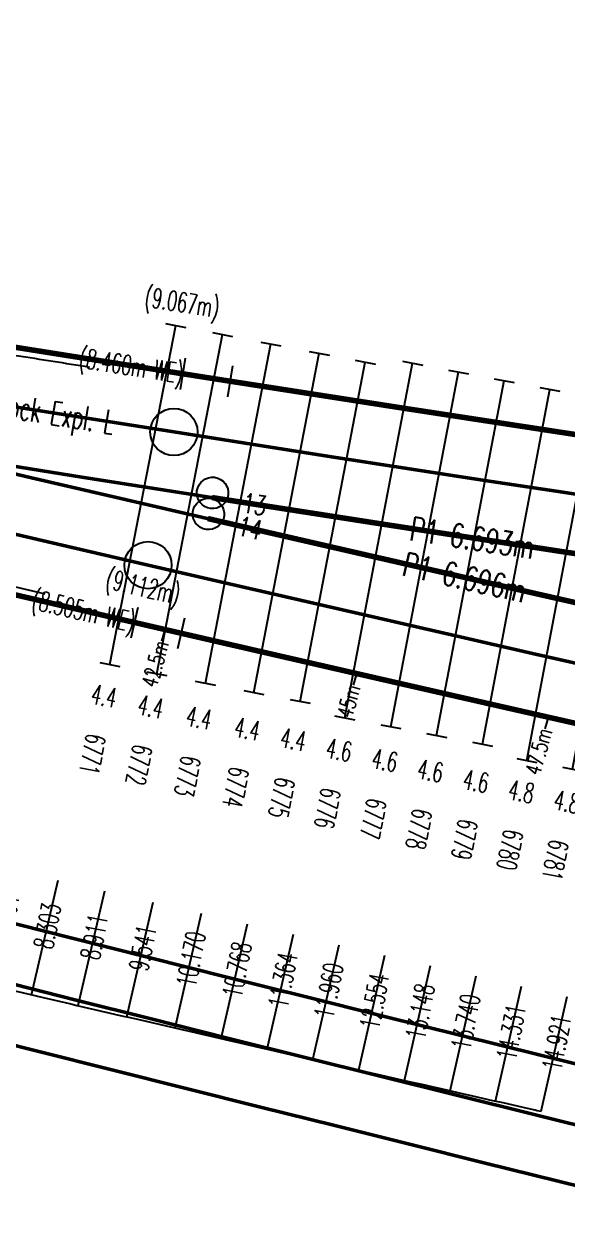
# Model space of a CAD drawing. Header units: millimetres. Extents: x 2688706 to 2690835, y 1254387 to 1255241.
# Drawn here: x 2689329.55 to 2689336.45, y 1254907.91 to 1254923.13 of the extents above; entities that cross this region are included whole.
import ezdxf
from ezdxf.enums import TextEntityAlignment as Align

# ---------------------------------------------------------------- set-up
doc = ezdxf.new("R2010")
doc.units = ezdxf.units.MM
doc.linetypes.add('STRICHLINIE', pattern=[0.75, 0.5, -0.25])
doc.linetypes.add('STRICHPUNKT', pattern=[1, 0.5, -0.25, 0, -0.25])
for name, color, linetype in [('A-GL-0017-_____', 1, 'STRICHPUNKT'), ('A-HS-0017-_____', 1, 'STRICHPUNKT'), ('A-N1-0017-_____', 1, 'STRICHPUNKT'), ('A-SP-0017-_____', 1, 'STRICHPUNKT'), ('BS-TR-B-Gleisstrang-LinieGeometrie', 7, 'Continuous'), ('BS-TR-B-Weiche-PunktGeometrie', 7, 'Continuous'), ('BS-TR-N-Gleisstrang-LinieGeometrie', 7, 'Continuous'), ('E-HS-0017-_____', 1, 'Continuous'), ('E-N1-0017-_____', 1, 'Continuous'), ('L-GL-0017-_____', 2, 'Continuous'), ('L-HS-0017-_____', 4, 'Continuous'), ('L-N1-0017-_____', 3, 'Continuous'), ('L-ST-0017-_____', 7, 'Continuous'), ('S-OF-0017-_____', 7, 'STRICHLINIE'), ('S-ON-0017-_____', 7, 'Continuous'), ('T-DD-0017-_____', 7, 'Continuous'), ('T-MK-0017-_____', 1, 'Continuous'), ('T-SS-0017-_____', 7, 'Continuous'), ('T-ST', 7, 'Continuous')]:
    doc.layers.add(name, color=color, linetype=linetype)
doc.layers.add('L-ST', color=7, linetype='Continuous', plot=False)
doc.layers.add('T-LL-0017-_____', color=2, linetype='Continuous', lineweight=0)
doc.layers.get('S-OF-0017-_____').off()
doc.styles.add('R6', font='simplex.shx', dxfattribs={"width": 0.6})
doc.styles.add('R7', font='simplex.shx', dxfattribs={"width": 0.7})

# ---------------------------------------------------------------- blocks, each defined once
blk = doc.blocks.new('WeiVlpSchwelleR')
at = {"color": 7}
for p, q in [((-0.4999999999999886, -0.1300000000000048), (-0.4999999999999886, 0.1299999999999719)), ((0.5000000000000153, -0.1300000000000075), (0.5000000000000082, 0.1299999999999692))]:
    blk.add_line(p, q, dxfattribs=at)
at = {"color": 0, "linetype": 'ByBlock', "lineweight": -2}
blk.add_line((0.5000000000000118, -1.201402631621339e-14), (-0.4999999999999868, 4.853087807381139e-15), dxfattribs=at)
at = {"style": 'R6', "width": 0.6}
blk.add_attdef('LAENGE', text='', height=0.25, rotation=90, dxfattribs=at).set_placement((1.229737067022978, 0.007106245459260857, 6e-06), align=Align.MIDDLE)
at = {"style": 'R6', "width": 0.6, "flags": 1}
for tag, p in [('WVP-SKML', (-3, -5.426215032855453e-14, 2e-06)), ('WVP-SKMR', (5, -5.426215032855453e-14, 2e-06))]:
    blk.add_attdef(tag, text='', height=0.25, rotation=180, dxfattribs=at).set_placement(p, align=Align.MIDDLE_CENTER)
for tag, rotation, p in [('VERKLINKS', 180, (-0.8611075787620777, -8.73603956063954e-05, 2e-06)), ('VERKRECHTS', 179.9999999999973, (0.8750000000000082, -5.459328261269093e-14, 2e-06))]:
    blk.add_attdef(tag, text='', height=0.25, rotation=rotation, dxfattribs=at).set_placement(p, align=Align.MIDDLE)
at = {"color": 1, "extrusion": (-1, 1.836970198721029e-16, 1.224646799147353e-16), "style": 'R6', "width": 0.6, "flags": 8}
blk.add_attdef('WVP-ANL', text='', height=0.25, rotation=270, dxfattribs=at).set_placement((1.829950611378862e-14, -6.12323399573665e-17, 0.4999999999999904), align=Align.MIDDLE)
at = {"style": 'R6', "width": 0.6, "flags": 1}
blk.add_attdef('VERSCHIEBUNG', text='', height=0.25, rotation=179.9999999999999, dxfattribs=at).set_placement((1.75503510535756, -5.395683899678261e-14, 2.000000000057511e-06), align=Align.MIDDLE_LEFT)
at = {"color": 1, "extrusion": (1, -1.83697019872103e-16, 3.374459510989179e-32), "style": 'R6', "width": 0.6, "flags": 8}
blk.add_attdef('WVP-ANR', text='', height=0.25, rotation=270, dxfattribs=at).set_placement((-1.90594986648479e-14, -7.137320858570557e-15, 0.5000000000000118), align=Align.MIDDLE)
at = {"style": 'R6', "width": 0.6}
blk.add_attdef('BEZEICHNUNG', text='', height=0.25, rotation=180, dxfattribs=at).set_placement((3.371428571428583, -5.426215032855453e-14, 2.000000000057511e-06), align=Align.MIDDLE_LEFT)
blk = doc.blocks.new('WeiVlpAbstMarkeL')
blk.add_line((0, 0), (-0.1500000000000004, -1.110223024625157e-16))
at = {"style": 'R7', "width": 0.7}
blk.add_attdef('ATTR', text='', height=0.2, dxfattribs=at).set_placement((-0.1500000000000004, -1.110223024625157e-16), align=Align.MIDDLE_RIGHT)
blk = doc.blocks.new('st_Norm_a')
at = {"color": 0, "linetype": 'ByBlock', "lineweight": -2}
blk.add_circle((0, 0, 1), 0.2, dxfattribs=at)
at = {"layer": 'T-ST', "color": 0, "linetype": 'ByBlock', "lineweight": -2, "style": 'R7', "width": 0.7}
blk.add_attdef('WVP-STNR', text='', height=0.25, dxfattribs=at).set_placement((0.55, 0), align=Align.MIDDLE)
blk = doc.blocks.new('st_KlaM_a')
at = {"layer": 'L-ST', "color": 0, "linetype": 'ByBlock', "lineweight": -2}
blk.add_line((0, -0.1999999999999993), (0, 0.1999999999999993), dxfattribs=at)
blk = doc.blocks.new('WeiVlpObmArtikelbezeichnung')
at = {"color": 0, "style": 'R6', "width": 0.6}
blk.add_attdef('BEZ1', text='', height=0.25, rotation=359.9999999999985, dxfattribs=at).set_placement((0, 0, 4.000000000000001e-06), align=Align.BOTTOM_CENTER)
blk.add_attdef('BEZ2', text='', height=0.25, rotation=359.9999999999985, dxfattribs=at).set_placement((0, -0.0827967632148674, 4.000000000000001e-06), align=Align.TOP_CENTER)
blk = doc.blocks.new('Weiche-17')
at = {"layer": 'A-GL-0017-_____', "flags": 128}
for points in [[(475.39812, 22.55147, 0.0004452805455237393), (477.4771005943918, 22.85154517415369, 0.0004311446533847599), (479.5555520255479, 23.15526402969025, 0.0004170087615903658), (481.6334852828953, 23.46250814016927, 0.0004028728696962567), (483.7109119553459, 23.77315915688483, 0.0003887369781241495), (485.7878442110915, 24.08709880788378, 0.0003746010866462676), (487.8642947774185, 24.40420889681944, 0.0003604651954677763), (489.9402769205422, 24.72437130164708, 0.000346329304144427), (492.0158044254583, 25.0474679731669, 0.0003321934130978907), (494.0908915758151, 25.37338093341981, 0.0003180575223168365), (496.1655531338057, 25.70199227392568, 0.0003039216313571017), (498.2398043200633, 26.0331841538751, 0.0002897857408567291), (500.3136607936083, 26.36683879799728, 0.0002756498503714833), (502.3871386317753, 26.70283849451734, 0.0002615139598900753), (504.4602543101777, 27.04106559287578, 0.0002473780694012016), (506.5330246826847, 27.38140250136327, 0.0002332421795430468), (508.6054669614134, 27.72373168464735, 0.0002191062894383296), (510.6775986967368, 28.06793566119826, 0.0002049703990757556), (512.7494377573062, 28.41389700061882, 0.0001908345093100122), (514.8210023100872, 28.7614983208845, 0.0001766986192637953), (516.8923108004108, 29.11062228549875, 0.0001625627293588324), (518.9633819320339, 29.46115160056984, 0.0001484268395837956), (521.0342346472154, 29.81296901181445, 0.0001342909503602223), (523.1048881068024, 30.16595730149421, 0.0001201550603784216), (525.175361670315, 30.5199992852883, 0.0001060191704923567), (527.2456748760712, 30.8749778091149, 9.188328155703875e-05), (529.3158474212829, 31.23077574589596, 7.774739182920805e-05), (531.3858991421828, 31.58727599228089, 6.361150216352739e-05), (533.4558499941514, 31.94436146532986, 4.947561254868681e-05), (535.5257200318508, 32.30191509916348, 3.533972297339609e-05), (537.5955293893616, 32.65981984158449, 2.120383169441323e-05), (539.6652982603255, 33.01795865067623, 7.067940432379707e-06), (541.73506, 33.37619), (576.2267308229154, 39.34672553160775)], [(475.09197, 24.25224, 0.002097440986251049), (482.91685, 25.98524), (489.30238, 27.42759)]]:
    blk.add_lwpolyline(points, format="xyb", dxfattribs=at)
at = {"layer": 'A-HS-0017-_____', "flags": 128}
blk.add_lwpolyline([(433.63499, 17.47695, 0.005561663456612552), (452.80906, 19.5631, 0.0005904415350529665), (454.8654821220701, 19.81248547469707, 0.0005766940764613905), (456.9213165308532, 20.06667051476297, 0.0005629466180862063), (458.9765662622826, 20.32554071781432, 0.0005491991599312885), (461.0312351281863, 20.58898175354778, 0.0005354517020494657), (463.0853276974889, 20.85687936487658, 0.0005217042441526011), (465.1388492768355, 21.12911936875591, 0.0005079567865400952), (467.1918058918596, 21.40558765691478, 0.0004942093292015613), (469.2442042681308, 21.68617019633007, 0.0004804618721267446), (471.2960518121881, 21.97075302952067, 0.000466714414975924), (473.3473565925922, 22.25922227465371, 0.0004529669581778496), (475.39812, 22.55147)], format="xyb", dxfattribs=at)
at = {"layer": 'A-N1-0017-_____', "flags": 128}
blk.add_lwpolyline([(433.63499, 17.47695, 0.01520250774616116), (452.75762, 19.93144, 0.001605019221573569), (454.7754951543451, 20.25983640232413, 0.001591607687177336), (456.7912296220386, 20.60112679221095, 0.001578196153257856), (458.8047600093104, 20.95518920324123, 0.001564784619973102), (460.8160250664545, 21.32190151033434, 0.001551373087257246), (462.8249656691053, 21.70114145308001, 0.001537961555101283), (464.8315247993357, 22.09278665850026, 0.001524550023495265), (466.835647526594, 22.49671466323701, 0.001511138492429794), (468.83728, 22.91282, 0.0004956217801453381), (470.9230390267351, 23.35526401038972, 0.0004810373913329801), (473.0079298608289, 23.80178132940808, 0.0004664530025032431), (475.09197, 24.25224)], format="xyb", dxfattribs=at)
at = {"layer": 'A-SP-0017-_____', "flags": 128}
blk.add_lwpolyline([(475.39812, 22.55147), (451.40418, 19.10928), (475.09197, 24.25224)], dxfattribs=at)
at = {"layer": 'E-HS-0017-_____', "flags": 128}
blk.add_lwpolyline([(468.35778064109, 20.90842628607925, 0.0002346718559713395), (469.3328830840984, 21.04224778827233, 0.0004804618721268842), (471.3859679841935, 21.32700223766733, 0.0004667144149759652), (473.4384743982231, 21.61564046517083, 0.0001918303153399091), (474.3075264945285, 21.73902322957156, 0.0001918303153399091)], format="xyb", dxfattribs=at)
at = {"layer": 'E-N1-0017-_____', "flags": 128}
blk.add_lwpolyline([(467.9454754180063, 23.38983937431277, 0.000573268470810758), (468.7030616728108, 23.54881169856725, 0.0004956217801451824), (470.787528098674, 23.9909815485903, 0.0004810373913329669), (472.8711959459366, 24.43723694274286, 0.0002063845985557679), (473.7928705675545, 24.63595225220047, 0.0002063845985557679)], format="xyb", dxfattribs=at)
at = {"layer": 'L-GL-0017-_____', "lineweight": 70, "const_width": 0.07, "flags": 128}
for points in [[(475.8442157610924, 23.6482646241227, 0.001752395598796682), (482.3870634313201, 25.09695037104062, 0.001911126436224528)], [(475.8924671495417, 23.38020660111642, 0.0003165235578077807), (477.3692966493024, 23.59375694273695, 0.0004311446533845906), (479.446468238943, 23.89728877826678, 0.0004170087615903273), (481.5231639254046, 24.20434990097897, 0.0001943700836168756), (482.5249252003709, 24.35372267461468, 0.0001943700836168756)]]:
    blk.add_lwpolyline(points, format="xyb", dxfattribs=at)
at = {"layer": 'L-HS-0017-_____', "flags": 128}
blk.add_lwpolyline([(466.8196987815332, 22.11200299891432, 6.717303170093074e-05), (467.0909531451878, 22.1487758723008, 0.0004942093292016112), (469.1418825573987, 22.42915759024254, 0.000480461872126878), (471.1923023829506, 22.71354240473602, 0.0004667144149759619), (473.2422206630178, 23.0018166702107, 0.0004529669581777714), (475.2916363064427, 23.29387233230136, 0.0001287569693208648), (475.8924671495417, 23.38020660111642, 0.0001287569693208648)], format="xyb", dxfattribs=at)
at = {"layer": 'L-HS-0017-_____', "lineweight": 70, "const_width": 0.07, "flags": 128}
blk.add_lwpolyline([(467.0733014091382, 20.63265627839605, 5.424162880653132e-05), (467.2926586385301, 20.66239944152846, 0.0004942093292016169), (469.3465259788626, 20.9431828024176, 0.0004804618721268924), (471.3998012414256, 21.22796365430531, 0.0004667144149759741), (473.4524925221671, 21.51662787909686, 0.0004529669581777699), (475.5046036935571, 21.80906766769863, 0.0001285933059687776), (476.1054307878811, 21.89540119810663, 0.0003166872211605722), (477.58490453948, 22.10933340557062, 0.0004311446533845868), (479.6646358121513, 22.41323928111365, 0.0004170087615903148), (481.7438066403847, 22.72066637935905, 8.458459181136973e-05), (482.180262244317, 22.78564837926902, 8.458459181136973e-05)], format="xyb", dxfattribs=at)
at = {"layer": 'L-N1-0017-_____', "lineweight": 70, "const_width": 0.07, "flags": 128}
blk.add_lwpolyline([(466.6499875467391, 23.22426325227669, 2.688162093876412e-05), (466.6852248154803, 23.23147517386695, 0.00151113849242981), (468.6824126983584, 23.64665657505071, 0.0004956217801451799), (470.7666802371513, 24.08878424113982, 0.0004810373913329901), (472.8501599590395, 24.53499934479601, 0.0004664530025033346), (474.9328351816066, 24.98516299020775, 0.0001589797447233721), (475.5260119245938, 25.11412519965296, 0.00175204342453125), (482.057280627525, 26.56024919780894, 0.001911023701559961)], format="xyb", dxfattribs=at)
at = {"layer": 'L-N1-0017-_____', "flags": 128}
blk.add_lwpolyline([(466.8840234062487, 21.74107925221346, 7.749980623857898e-05), (466.9860702377076, 21.76195415260702, 0.001511138492429815), (468.9921473016415, 22.17898342494919, 0.0004956217801451797), (471.0793978163178, 22.62174377963925, 0.0004810373913329748), (473.1656997626174, 23.06856331401991, 0.0004664530025033269), (475.2511048183937, 23.51931700979253, 0.0001587303056749067), (475.8442157610924, 23.6482646241227, 0.0001587303056749067)], format="xyb", dxfattribs=at)
at = {"layer": 'T-MK-0017-_____'}
for p, q in [((482.5691600209132, 17.87281372368147), (482.3484002561427, 19.3564798337812)), ((481.3961463848838, 17.69883580922621), (481.1767735140599, 19.18270761755283)), ((481.9834206142139, 17.78579817756856), (481.7633513420959, 19.26956686421397)), ((480.8083464167956, 17.61207760857278), (480.5896705706973, 19.09605229647455)), ((479.6280657336604, 17.43872993892929), (479.410819562094, 18.92291459756843)), ((480.2185027944382, 17.52530168450683), (480.0005328469767, 19.00938022083961)), ((478.4436234426252, 17.26594995954881), (478.2278291968208, 18.75034641719673)), ((479.0361066901875, 17.35223027450372), (478.8195861602093, 18.83652096708991)), ((477.2245205371789, 17.08936498686727), (477.0102633872546, 18.57398408741338)), ((477.8495398449153, 17.1797364984139), (477.6344915269775, 18.66424120401512)), ((476.5981327374048, 16.99913673792255), (476.3846684850073, 18.48387005166895)), ((475.9938751381434, 16.91241984800704), (475.7811803160904, 18.39726358142543))]:
    blk.add_line(p, q, dxfattribs=at)
at = {"layer": 'T-MK-0017-_____', "flags": 128}
blk.add_lwpolyline([(467.7333716244769, 15.76063778416426, 5.424162880641487e-05), (467.9537859031976, 15.79052427510362, 0.0004942093292016315), (470.0172828493032, 16.07262409544455, 0.0004804618721268761), (472.0799173376826, 16.35870303354091, 0.0004667144149759628), (474.1416976438161, 16.64864542251303, 0.0004529669581777635), (476.2026439041033, 16.9423442564314, 0.0001285933059687526), (476.8059618482995, 17.02903570312947, 0.0003166872211604672), (478.2915994951399, 17.24385921111025, 0.0004311446533845888), (480.3797206049575, 17.54899107235497, 0.0004170087615903146), (482.4670041706391, 17.85761772346928, 1.972295209012321e-05), (482.5691600209416, 17.87281372368569, 1.972295209012321e-05)], format="xyb", dxfattribs=at)
at = {"layer": 'L-ST-0017-_____', "color": 7}
for p, rotation in [((475.5260119245938, 25.11412519965296), 12.28398236892593), ((474.9328351816066, 24.98516299020775), 12.24754689563006), ((476.1054307878811, 21.89540119810663), 8.191661436389115), ((475.5046036935571, 21.80906766769863), 8.16233566255777)]:
    blk.add_blockref('st_KlaM_a', p, dxfattribs=dict(at, rotation=rotation))
for p, rotation, values in [((475.8442157610924, 23.64826462412269), 12.2839261416536, {'WVP-STNR': '13'}), ((475.8924671495417, 23.38020660111641), 8.191698899207775, {'WVP-STNR': '14'})]:
    blk.add_blockref('st_Norm_a', p, dxfattribs=dict(at, rotation=rotation)).add_auto_attribs(values)
at = {"layer": 'S-OF-0017-_____'}
ref = blk.add_blockref('WeiVlpSchwelleR', (474.481000656497, 23.26461830312644), dxfattribs=dict(at, xscale=4.2, rotation=280.1333520358857))
ref.add_attrib('WVP-SKML', '7.720', dxfattribs={"layer": 'T-MK-0017-_____', "height": 0.25, "rotation": 100.1333520358857, "style": 'R6', "width": 0.6}).set_placement((472.6351901550678, 32.06491449976081), align=Align.MIDDLE_CENTER)
ref.add_attrib('WVP-SKMR', '7.761', dxfattribs={"layer": 'T-MK-0017-_____', "height": 0.25, "rotation": 100.1333520358857, "style": 'R6', "width": 0.6}).set_placement((475.3278328281594, 17.72633008016058), align=Align.MIDDLE_CENTER)
ref = blk.add_blockref('WeiVlpSchwelleR', (473.9483133995295, 23.16925834622418), dxfattribs=dict(at, xscale=4.2, rotation=280.0782914293485))
ref.add_attrib('WVP-SKML', '7.180', dxfattribs={"layer": 'T-MK-0017-_____', "height": 0.25, "rotation": 100.0782914293485, "style": 'R6', "width": 0.6}).set_placement((472.1108064090889, 31.95154784109969), align=Align.MIDDLE_CENTER)
ref.add_attrib('WVP-SKMR', '7.218', dxfattribs={"layer": 'T-MK-0017-_____', "height": 0.25, "rotation": 100.0782914293485, "style": 'R6', "width": 0.6}).set_placement((474.7883774888267, 17.64944781112372), align=Align.MIDDLE_CENTER)
ref = blk.add_blockref('WeiVlpSchwelleR', (472.8099932804814, 22.96634694726868), dxfattribs=dict(at, xscale=4.2, rotation=279.9648197854577))
ref.add_attrib('WVP-SKML', '6.026', dxfattribs={"layer": 'T-MK-0017-_____', "height": 0.25, "rotation": 99.96481978545776, "style": 'R6', "width": 0.6}).set_placement((470.9900332199833, 31.71011764733211), align=Align.MIDDLE_CENTER)
ref.add_attrib('WVP-SKMR', '6.058', dxfattribs={"layer": 'T-MK-0017-_____', "height": 0.25, "rotation": 99.96481978545776, "style": 'R6', "width": 0.6}).set_placement((473.6357740694386, 17.48605917036173), align=Align.MIDDLE_CENTER)
ref = blk.add_blockref('WeiVlpSchwelleR', (473.3791791235465, 23.0676577950112), dxfattribs=dict(at, xscale=4.2, rotation=280.0221179229081))
ref.add_attrib('WVP-SKML', '6.603', dxfattribs={"layer": 'T-MK-0017-_____', "height": 0.25, "rotation": 100.0221179229081, "style": 'R6', "width": 0.6}).set_placement((471.5504334934402, 31.83068749948066), align=Align.MIDDLE_CENTER)
ref.add_attrib('WVP-SKMR', '6.638', dxfattribs={"layer": 'T-MK-0017-_____', "height": 0.25, "rotation": 100.0221179229081, "style": 'R6', "width": 0.6}).set_placement((474.212123447553, 17.56760960390969), align=Align.MIDDLE_CENTER)
ref = blk.add_blockref('WeiVlpSchwelleR', (472.2397708545383, 22.86515770252117), dxfattribs=dict(at, xscale=4.2, rotation=279.9063559717752))
ref.add_attrib('WVP-SKML', '5.448', dxfattribs={"layer": 'T-MK-0017-_____', "height": 0.25, "rotation": 99.90635597177521, "style": 'R6', "width": 0.6}).set_placement((470.4286802213244, 31.58964705807912), align=Align.MIDDLE_CENTER)
ref.add_attrib('WVP-SKMR', '5.477', dxfattribs={"layer": 'T-MK-0017-_____', "height": 0.25, "rotation": 99.90635597177521, "style": 'R6', "width": 0.6}).set_placement((473.0583806327181, 17.40466902713348), align=Align.MIDDLE_CENTER)
at = {"layer": 'S-ON-0017-_____'}
ref = blk.add_blockref('WeiVlpSchwelleR', (480.9296004835435, 24.44094767886827), dxfattribs=dict(at, xscale=4.800000000000001, rotation=280.5126015111618))
ref.add_attrib('BEZEICHNUNG', '6781', dxfattribs={"layer": 'T-SS-0017-_____', "height": 0.25, "rotation": 280.5126015111618, "style": 'R6', "width": 0.6}).set_placement((481.5356903770619, 21.17478843235446), align=Align.MIDDLE_LEFT)
ref.add_attrib('LAENGE', '4.8', dxfattribs={"layer": 'T-SS-0017-_____', "height": 0.25, "rotation": 10.51260151116176, "style": 'R6', "width": 0.6}).set_placement((481.4504043704537, 21.66750868988891), align=Align.MIDDLE)
ref.add_attrib('WVP-SKMR', '14.331', dxfattribs={"layer": 'T-MK-0017-_____', "height": 0.25, "rotation": 100.5126015111618, "style": 'R6', "width": 0.6}).set_placement((481.8513790509431, 18.6760593895558), align=Align.MIDDLE_CENTER)
ref = blk.add_blockref('WeiVlpSchwelleR', (481.50819331977, 24.54847707682393), dxfattribs=dict(at, xscale=4.799999999999998, rotation=280.5435909373418))
ref.add_attrib('WVP-SKMR', '14.921', dxfattribs={"layer": 'T-MK-0017-_____', "height": 0.25, "rotation": 100.5435909373418, "style": 'R6', "width": 0.6}).set_placement((482.4367041620508, 18.76301338974131), align=Align.MIDDLE_CENTER)
ref = blk.add_blockref('WeiVlpSchwelleR', (480.3494745735561, 24.3334585165278), dxfattribs=dict(at, xscale=4.8, rotation=280.4815123138234))
ref.add_attrib('BEZEICHNUNG', '6780', dxfattribs={"layer": 'T-SS-0017-_____', "height": 0.25, "rotation": 280.4815123138234, "style": 'R6', "width": 0.6}).set_placement((480.9498990661635, 21.08801387087152), align=Align.MIDDLE_LEFT)
ref.add_attrib('LAENGE', '4.8', dxfattribs={"layer": 'T-SS-0017-_____', "height": 0.25, "rotation": 10.4815123138234, "style": 'R6', "oblique": 359.9999999999999, "width": 0.6}).set_placement((480.8648193048938, 21.58076880768556), align=Align.MIDDLE)
ref.add_attrib('WVP-SKMR', '13.740', dxfattribs={"layer": 'T-MK-0017-_____', "height": 0.25, "rotation": 100.4815123138234, "style": 'R6', "width": 0.6}).set_placement((481.2645226623895, 18.58915889422218), align=Align.MIDDLE_CENTER)
ref = blk.add_blockref('WeiVlpSchwelleR', (479.7687987112818, 24.22619349708225), dxfattribs=dict(at, xscale=4.6, rotation=280.4503854044899))
ref.add_attrib('BEZEICHNUNG', '6779', dxfattribs={"layer": 'T-SS-0017-_____', "height": 0.25, "rotation": 280.4503854044899, "style": 'R6', "width": 0.6}).set_placement((480.3635830074703, 21.00144293499974), align=Align.MIDDLE_LEFT)
ref.add_attrib('LAENGE', '4.6', dxfattribs={"layer": 'T-SS-0017-_____', "height": 0.25, "rotation": 10.45038540448988, "style": 'R6', "width": 0.6}).set_placement((480.2790019669342, 21.49428746151836), align=Align.MIDDLE)
ref.add_attrib('WVP-SKMR', '13.148', dxfattribs={"layer": 'T-MK-0017-_____', "height": 0.25, "rotation": 100.4503854044899, "style": 'R6', "width": 0.6}).set_placement((480.6771409091366, 18.50246242131384), align=Align.MIDDLE_CENTER)
ref = blk.add_blockref('WeiVlpSchwelleR', (479.1860975832953, 24.11888256248722), dxfattribs=dict(at, xscale=4.6, rotation=280.4190293381054))
ref.add_attrib('BEZEICHNUNG', '6778', dxfattribs={"layer": 'T-SS-0017-_____', "height": 0.25, "rotation": 280.4190293381054, "style": 'R6', "width": 0.6}).set_placement((479.7752463874719, 20.91485686703998), align=Align.MIDDLE_LEFT)
ref.add_attrib('LAENGE', '4.6', dxfattribs={"layer": 'T-SS-0017-_____', "height": 0.25, "rotation": 10.41902933810537, "style": 'R6', "width": 0.6}).set_placement((479.6908704075688, 21.4077354805044), align=Align.MIDDLE)
ref.add_attrib('WVP-SKMR', '12.554', dxfattribs={"layer": 'T-MK-0017-_____', "height": 0.25, "rotation": 100.4190293381054, "style": 'R6', "width": 0.6}).set_placement((480.0877208259614, 18.41574880630649), align=Align.MIDDLE_CENTER)
ref = blk.add_blockref('WeiVlpSchwelleR', (478.602845609869, 24.01180256193584), dxfattribs=dict(at, xscale=4.6, rotation=280.3873048737224))
ref.add_attrib('BEZEICHNUNG', '6777', dxfattribs={"layer": 'T-SS-0017-_____', "height": 0.25, "rotation": 280.3873048737224, "style": 'R6', "width": 0.6}).set_placement((479.1863653321965, 20.82848127589734), align=Align.MIDDLE_LEFT)
ref.add_attrib('LAENGE', '4.6', dxfattribs={"layer": 'T-SS-0017-_____', "height": 0.25, "rotation": 10.38730487372241, "style": 'R6', "width": 0.6}).set_placement((479.102199013813, 21.32139470849973), align=Align.MIDDLE)
ref.add_attrib('WVP-SKMR', '11.960', dxfattribs={"layer": 'T-MK-0017-_____', "height": 0.25, "rotation": 100.3873048737224, "style": 'R6', "width": 0.6}).set_placement((479.4977180307205, 18.32924073411277), align=Align.MIDDLE_CENTER)
ref = blk.add_blockref('WeiVlpSchwelleR', (477.4327209287424, 23.79798409958926), dxfattribs=dict(at, xscale=4.4, rotation=280.3238038584392))
ref.add_attrib('BEZEICHNUNG', '6775', dxfattribs={"layer": 'T-SS-0017-_____', "height": 0.25, "rotation": 280.3238038584392, "style": 'R6', "width": 0.6}).set_placement((478.0050477822231, 20.65609331694415), align=Align.MIDDLE_LEFT)
ref.add_attrib('LAENGE', '4.4', dxfattribs={"layer": 'T-SS-0017-_____', "height": 0.25, "rotation": 10.32380385843923, "style": 'R6', "oblique": 359.9999999999999, "width": 0.6}).set_placement((477.9216002311978, 21.14913176516101), align=Align.MIDDLE)
ref.add_attrib('WVP-SKML', '10.716', dxfattribs={"layer": 'T-MK-0017-_____', "height": 0.25, "rotation": 100.3238038584393, "style": 'R6', "width": 0.6}).set_placement((475.5410438941926, 32.69817981681647), align=Align.MIDDLE_CENTER)
ref.add_attrib('WVP-SKMR', '10.768', dxfattribs={"layer": 'T-MK-0017-_____', "height": 0.25, "rotation": 100.3238038584393, "style": 'R6', "width": 0.6}).set_placement((478.3141468951426, 18.15658783413756), align=Align.MIDDLE_CENTER)
ref = blk.add_blockref('WeiVlpSchwelleR', (478.018058905417, 23.9047756903899), dxfattribs=dict(at, xscale=4.6, rotation=280.3555213791232))
ref.add_attrib('BEZEICHNUNG', '6776', dxfattribs={"layer": 'T-SS-0017-_____', "height": 0.25, "rotation": 280.3555213791232, "style": 'R6', "width": 0.6}).set_placement((478.5959668032856, 20.74217765873308), align=Align.MIDDLE_LEFT)
ref.add_attrib('LAENGE', '4.6', dxfattribs={"layer": 'T-SS-0017-_____', "height": 0.25, "rotation": 10.35552137912315, "style": 'R6', "oblique": 359.9999999999999, "width": 0.6}).set_placement((478.5120119353602, 21.23512615459399), align=Align.MIDDLE)
ref.add_attrib('WVP-SKML', '11.310', dxfattribs={"layer": 'T-MK-0017-_____', "height": 0.25, "rotation": 100.3555213791232, "style": 'R6', "width": 0.6}).set_placement((476.1171124511947, 32.82484012822078), align=Align.MIDDLE_CENTER)
ref.add_attrib('WVP-SKMR', '11.364', dxfattribs={"layer": 'T-MK-0017-_____', "height": 0.25, "rotation": 100.3555213791232, "style": 'R6', "width": 0.6}).set_placement((478.9061943722006, 18.24280469005544), align=Align.MIDDLE_CENTER)
ref = blk.add_blockref('WeiVlpSchwelleR', (476.8458480929108, 23.69124837622121), dxfattribs=dict(at, xscale=4.4, rotation=280.2913555371875))
ref.add_attrib('BEZEICHNUNG', '6774', dxfattribs={"layer": 'T-SS-0017-_____', "height": 0.25, "rotation": 280.2913555371875, "style": 'R6', "width": 0.6}).set_placement((477.4125738897518, 20.57008102606873), align=Align.MIDDLE_LEFT)
ref.add_attrib('LAENGE', '4.4', dxfattribs={"layer": 'T-SS-0017-_____', "height": 0.25, "rotation": 10.29135553718752, "style": 'R6', "oblique": 359.9999999999999, "width": 0.6}).set_placement((477.3293399741573, 21.06315450136405), align=Align.MIDDLE)
ref.add_attrib('WVP-SKML', '10.120', dxfattribs={"layer": 'T-MK-0017-_____', "height": 0.25, "rotation": 100.2913555371875, "style": 'R6', "width": 0.6}).set_placement((474.9634523567116, 32.57156215896455), align=Align.MIDDLE_CENTER)
ref.add_attrib('WVP-SKMR', '10.170', dxfattribs={"layer": 'T-MK-0017-_____', "height": 0.25, "rotation": 100.2913555371875, "style": 'R6', "width": 0.6}).set_placement((477.7205108541526, 18.07043932177463), align=Align.MIDDLE_CENTER)
ref = blk.add_blockref('WeiVlpSchwelleR', (475.6099191775281, 23.46760655669596), dxfattribs=dict(at, xscale=4.4, rotation=280.2104978089729))
ref.add_attrib('BEZEICHNUNG', '6772', dxfattribs={"layer": 'T-SS-0017-_____', "height": 0.25, "rotation": 280.2104978089729, "style": 'R6', "width": 0.6}).set_placement((476.1642780888277, 20.38984492188305), align=Align.MIDDLE_LEFT)
ref.add_attrib('LAENGE', '4.4', dxfattribs={"layer": 'T-SS-0017-_____', "height": 0.25, "rotation": 10.21049780897287, "style": 'R6', "width": 0.6}).set_placement((476.0816067743019, 20.88301087252782), align=Align.MIDDLE)
ref.add_attrib('WVP-SKML', '8.866', dxfattribs={"layer": 'T-MK-0017-_____', "height": 0.25, "rotation": 100.2104978089729, "style": 'R6', "width": 0.6}).set_placement((473.7473198311001, 32.30620090165726), align=Align.MIDDLE_CENTER)
ref.add_attrib('WVP-SKMR', '8.911', dxfattribs={"layer": 'T-MK-0017-_____', "height": 0.25, "rotation": 100.2104978089729, "style": 'R6', "width": 0.6}).set_placement((476.4700541859663, 17.88997672617039), align=Align.MIDDLE_CENTER)
ref = blk.add_blockref('WeiVlpSchwelleR', (476.2284098102195, 23.5793278452029), dxfattribs=dict(at, xscale=4.4, rotation=280.256955537322))
ref.add_attrib('BEZEICHNUNG', '6773', dxfattribs={"layer": 'T-SS-0017-_____', "height": 0.25, "rotation": 280.256955537322, "style": 'R6', "width": 0.6}).set_placement((476.7892622388313, 20.47992210723536), align=Align.MIDDLE_LEFT)
ref.add_attrib('LAENGE', '4.4', dxfattribs={"layer": 'T-SS-0017-_____', "height": 0.25, "rotation": 10.25695553732199, "style": 'R6', "width": 0.6}).set_placement((476.7062569772625, 20.9730330253916), align=Align.MIDDLE)
ref.add_attrib('WVP-SKML', '9.493', dxfattribs={"layer": 'T-MK-0017-_____', "height": 0.25, "rotation": 100.256955537322, "style": 'R6', "width": 0.6}).set_placement((474.3557543340371, 32.43875256791447), align=Align.MIDDLE_CENTER)
ref.add_attrib('WVP-SKMR', '9.541', dxfattribs={"layer": 'T-MK-0017-_____', "height": 0.25, "rotation": 100.256955537322, "style": 'R6', "width": 0.6}).set_placement((477.0959662472243, 17.98013644719493), align=Align.MIDDLE_CENTER)
ref = blk.add_blockref('WeiVlpSchwelleR', (475.0121704769196, 23.35994771127014), dxfattribs=dict(at, xscale=4.4, rotation=280.2052403643926))
ref.add_attrib('BEZEICHNUNG', '6771', dxfattribs={"layer": 'T-SS-0017-_____', "height": 0.25, "rotation": 280.2052403643926, "style": 'R6', "width": 0.6}).set_placement((475.5624049986533, 20.30347680828446), align=Align.MIDDLE_LEFT)
ref.add_attrib('LAENGE', '4.4', dxfattribs={"layer": 'T-SS-0017-_____', "height": 0.25, "rotation": 10.20524036439255, "style": 'R6', "width": 0.6}).set_placement((475.4797166328405, 20.79663890485248), align=Align.MIDDLE)
ref.add_attrib('WVP-SKML', '8.258', dxfattribs={"layer": 'T-MK-0017-_____', "height": 0.25, "rotation": 100.2052403643926, "style": 'R6', "width": 0.6}).set_placement((473.1575783735235, 32.17810784543845), align=Align.MIDDLE_CENTER)
ref.add_attrib('WVP-SKMR', '8.303', dxfattribs={"layer": 'T-MK-0017-_____', "height": 0.25, "rotation": 100.2052403643926, "style": 'R6', "width": 0.6}).set_placement((475.8662582449116, 17.80332608805807), align=Align.MIDDLE_CENTER)
at = {"layer": 'T-DD-0017-_____', "rotation": 95.57199899999999}
for p, values in [((480.8406763551999, 22.58315566582519), {'ATTR': '47.5m'}), ((478.3672397672831, 22.2196872079794), {'ATTR': '45m'}), ((475.8930599271694, 21.86131335834307), {'ATTR': '42.5m'})]:
    blk.add_blockref('WeiVlpAbstMarkeL', p, dxfattribs=at).add_auto_attribs(values)
at = {"layer": 'T-LL-0017-_____'}
ref = blk.add_blockref('WeiVlpObmArtikelbezeichnung', (471.9174920949849, 23.8053747261423), dxfattribs=dict(at, rotation=12.11235360128281))
ref.add_attrib('BEZ2', 'eHz VI 500-1:14 Mn Monoblock Expl. L', dxfattribs={"layer": '0', "color": 240, "height": 0.3, "rotation": 12.11235360128127, "style": 'R6', "width": 0.5999999999999999}).set_placement((471.9348652883826, 23.72442118298311, 4.000000000000001e-06), align=Align.TOP_CENTER)
at = {"layer": 'T-LL-0017-_____', "color": 1, "style": 'R6', "width": 0.6}
for s, rotation, p in [('(9.067m)', 12.28398236892593, (475.0593358158571, 25.93200033511682)), ('(9.112m)', 8.191661436389115, (475.9103971951486, 22.34163584879664))]:
    blk.add_text(s, height=0.25, rotation=rotation, dxfattribs=at).set_placement(p, align=Align.MIDDLE_RIGHT)
at = {"layer": 'T-LL-0017-_____', "color": 240, "style": 'R6', "width": 0.6}
for s, rotation, p in [('(8.460m WE)', 12.24754689563006, (474.9328351816066, 24.98516299020775)), ('(8.505m WE)', 8.16233566255777, (475.5046036935571, 21.80906766769863))]:
    blk.add_text(s, height=0.25, rotation=rotation, dxfattribs=at).set_placement(p, align=Align.MIDDLE_RIGHT)
at = {"layer": 'T-LL-0017-_____', "style": 'R7', "width": 0.7}
for s, rotation, p in [('P1 6.693m', 12.48473567979852, (479.1169089314693, 24.3668746688511)), ('P1 6.696m', 8.351771224519412, (479.2093579797938, 23.86245545108727))]:
    blk.add_text(s, height=0.3, rotation=rotation, dxfattribs=at).set_placement(p, align=Align.MIDDLE_CENTER)

msp = doc.modelspace()

# ---------------------------------------------------------------- linework, layer by layer
at = {"layer": 'BS-TR-B-Gleisstrang-LinieGeometrie', "lineweight": 50}
for points in [[(2689320.10693187, 1254919.82194839, 454.4994904874019), (2689321.11277103, 1254919.64318275, 454.503262017554), (2689322.11915264, 1254919.46749658, 454.507022444597), (2689323.12606496, 1254919.29487804, 454.510771768552), (2689324.13349637, 1254919.12531523, 454.5145099893979), (2689325.14143537, 1254918.95879621, 454.518237107145), (2689325.14144, 1254918.9588, 454.51824), (2689326.19356842, 1254918.78725442, 454.522117333528), (2689327.24586638, 1254918.6167519, 454.525982577446), (2689328.29833037, 1254918.44727727, 454.529862541234), (2689329.35095693, 1254918.27881533, 454.533823695005), (2689330.40374265, 1254918.11135089, 454.537865104865), (2689331.45668416, 1254917.94486875, 454.541986770881)], [(2689320.52801234, 1254918.76244079, 454.569633746166), (2689321.49053325, 1254918.52964876, 454.576595725013), (2689322.45328156, 1254918.29779897, 454.583557703861), (2689323.41625345, 1254918.06687953, 454.590519682708), (2689324.37944512, 1254917.83687855, 454.597481661555), (2689325.34285282, 1254917.60778414, 454.604443640402), (2689326.30647282, 1254917.37958438, 454.611405619249), (2689327.27030145, 1254917.15226736, 454.618367598096), (2689328.23433504, 1254916.92582116, 454.625329576944), (2689329.19856998, 1254916.70023384, 454.632247818012), (2689330.16300267, 1254916.47549346, 454.639033614914), (2689331.12762955, 1254916.25158807, 454.645679310906)], [(2689331.45668, 1254917.94486, 454.542), (2689332.4450511, 1254917.78946907, 454.545906988587), (2689333.43358441, 1254917.63511341, 454.549813977175), (2689334.42227885, 1254917.48179317, 454.553720965762), (2689335.41113332, 1254917.32950853, 454.557627954349), (2689336.40014674, 1254917.17825965, 454.561534942937), (2689337.38931804, 1254917.02804671, 454.565441931524), (2689338.37864611, 1254916.87886986, 454.569348920111), (2689339.36812989, 1254916.73072927, 454.573255908699), (2689339.36813, 1254916.73073, 454.5732599999999), (2689340.29448283, 1254916.59253696, 454.576917428897), (2689341.22083566, 1254916.45434391, 454.5805748577951), (2689342.14718849, 1254916.31615087, 454.584232286692), (2689343.07354132, 1254916.17795782, 454.587889715589), (2689343.99989415, 1254916.03976478, 454.591547144486), (2689344.92624698, 1254915.90157174, 454.595204573384), (2689345.8525998, 1254915.76337869, 454.598862002281)], [(2689331.12762955, 1254916.25158807, 454.645679310906), (2689332.1051798, 1254916.02556744, 454.652269815612), (2689333.08292214, 1254915.80037927, 454.658716498375), (2689334.06085298, 1254915.57601109, 454.665019359589), (2689335.03896875, 1254915.35245045, 454.671178399645), (2689336.0172659, 1254915.12968489, 454.677193618923), (2689336.99574092, 1254914.90770191, 454.683065017793)], [(2689320.50883076, 1254913.19334659, 454.792655211415), (2689321.47718791, 1254912.94380388, 454.794033298642), (2689322.44571294, 1254912.69491352, 454.795268530191), (2689323.41440229, 1254912.44666351, 454.796360906139), (2689324.38325247, 1254912.19904185, 454.797310426552), (2689325.35225995, 1254911.95203653, 454.798117091487), (2689326.32142129, 1254911.70563554, 454.798780900996), (2689327.29073302, 1254911.45982685, 454.7993018551171), (2689328.26019173, 1254911.21459845, 454.799679953884), (2689329.229794, 1254910.9699383, 454.799915197319), (2689330.19953644, 1254910.72583436, 454.800007585437), (2689331.16941571, 1254910.48227458, 454.8), (2689332.13942844, 1254910.23924693, 454.8), (2689333.10957133, 1254909.99673934, 454.8), (2689334.07984107, 1254909.75473976, 454.8), (2689335.05023436, 1254909.51323612, 454.8), (2689336.02074795, 1254909.27221636, 454.8), (2689336.99137859, 1254909.0316684, 454.8)]]:
    msp.add_polyline3d(points, dxfattribs=at)
at = {"layer": 'BS-TR-B-Weiche-PunktGeometrie', "lineweight": 25}
for centre in [(2689331.45668, 1254917.94486, 454.542), (2689331.12763, 1254916.25159, 454.645679310906)]:
    msp.add_circle(centre, 0.3, dxfattribs=at)
at = {"layer": 'BS-TR-N-Gleisstrang-LinieGeometrie', "color": 1, "lineweight": 50, "true_color": 0xff0000}
for points in [[(2689320.50767803, 1254920.51022091, 454.448232650235), (2689321.45764682, 1254920.34209892, 454.452406813155), (2689322.40810098, 1254920.17674292, 454.456570026283), (2689323.35903244, 1254920.0141543, 454.460722289622), (2689324.31043316, 1254919.85433444, 454.464863603169), (2689325.26229507, 1254919.6972847, 454.468993966926), (2689325.26223962, 1254919.69736412, 454.469046624776), (2689326.3136679, 1254919.52599964, 454.47357069692), (2689327.36526082, 1254919.35564844, 454.478146590907), (2689328.41701741, 1254919.18631067, 454.482774306768), (2689329.46893669, 1254919.01798649, 454.487453844536), (2689330.52101769, 1254918.85067606, 454.492185204244), (2689331.57325942, 1254918.68437953, 454.496968385928)], [(2689320.93404348, 1254919.43428064, 454.519507317714), (2689321.90133797, 1254919.20052493, 454.527168879413), (2689322.86885538, 1254918.96769365, 454.534830441113), (2689323.83659485, 1254918.73578702, 454.542492002813), (2689324.80455547, 1254918.50480524, 454.550153564512), (2689325.77273638, 1254918.27474853, 454.557815126212), (2689326.74113668, 1254918.04561709, 454.565476687912), (2689327.70975549, 1254917.81741114, 454.573138249611), (2689328.67859193, 1254917.59013088, 454.580809852927), (2689329.64764511, 1254917.36377653, 454.588381098466), (2689330.61691414, 1254917.13834828, 454.595811664342), (2689331.58639815, 1254916.91384635, 454.603101551), (2689331.58639815, 1254916.91384635, 454.603101551), (2689332.55984335, 1254916.68930383, 454.610278276827), (2689333.53345765, 1254916.46549565, 454.617313228407), (2689334.5072405, 1254916.24242194, 454.624206406163), (2689335.48119133, 1254916.02008282, 454.630957810514), (2689336.4553096, 1254915.79847843, 454.637567441866)], [(2689321.00986358, 1254918.90149607, 454.55520403999), (2689322.01175253, 1254918.72658463, 454.558279034183), (2689323.01417233, 1254918.55474155, 454.561341772571), (2689324.01711356, 1254918.38596845, 454.564392255155), (2689325.02056684, 1254918.2202669, 454.567430481925), (2689325.02064038, 1254918.22023588, 454.567433375224), (2689326.07347549, 1254918.04854925, 454.570566610852), (2689327.12647577, 1254917.87787854, 454.573751337576), (2689328.17964023, 1254917.7082239, 454.576987555411), (2689329.23296789, 1254917.53958548, 454.580275264384), (2689330.28645777, 1254917.37196345, 454.583614464516), (2689331.34010889, 1254917.20535796, 454.587005155832)], [(2689331.57334006, 1254918.68435741, 454.496981615048), (2689332.56707819, 1254918.52820654, 454.501560589998), (2689333.56097831, 1254918.37309014, 454.506139564947), (2689334.55503935, 1254918.21900838, 454.510718539897), (2689335.54926024, 1254918.06596142, 454.515297514847), (2689336.5436399, 1254917.91394944, 454.519876489796)], [(2689320.6976435, 1254917.95166661, 454.623888571915), (2689321.64455643, 1254917.72281304, 454.6300905872239), (2689322.59168904, 1254917.49487039, 454.636292602532), (2689323.53904046, 1254917.26783885, 454.642494617841), (2689324.48660982, 1254917.04171863, 454.648696633149), (2689325.43439624, 1254916.81650996, 454.654898648458), (2689326.38239884, 1254916.59221303, 454.661100663766), (2689327.33061674, 1254916.36882805, 454.667302679075), (2689328.27904907, 1254916.14635524, 454.673504277252), (2689329.22769495, 1254915.92479478, 454.679628302199), (2689329.22769495, 1254915.92479478, 454.679628302199), (2689330.20695888, 1254915.69698514, 454.685807371465), (2689331.18640134, 1254915.46994427, 454.69184288619), (2689332.16602172, 1254915.24367233, 454.697734846741), (2689333.14581942, 1254915.01816944, 454.70348325348), (2689334.12579383, 1254914.79343576, 454.709088106758), (2689335.10594436, 1254914.56947141, 454.7145494069171), (2689336.08627039, 1254914.34627654, 454.719867154292), (2689337.06677132, 1254914.12385128, 454.725041349208)], [(2689331.34001994, 1254917.20536259, 454.587018384952), (2689332.33773705, 1254917.04850689, 454.590295702142), (2689333.33561728, 1254916.89269225, 454.593573019332), (2689334.33365953, 1254916.73791884, 454.596850336523), (2689335.33186273, 1254916.58418684, 454.600127653713), (2689336.33022578, 1254916.4314964, 454.603404970903), (2689337.3287476, 1254916.2798477, 454.6066822880931)], [(2689320.45458649, 1254913.98070401, 454.757839806657), (2689321.4010224, 1254913.73660883, 454.759849037264), (2689322.34763248, 1254913.49318991, 454.761722064692), (2689323.29441623, 1254913.25044739, 454.763458889049), (2689324.24137318, 1254913.00838139, 454.765059510437), (2689325.18850283, 1254912.76699203, 454.766523928949), (2689325.18850283, 1254912.76699203, 454.766523928949), (2689326.17981236, 1254912.51500351, 454.7679105668061), (2689327.17125718, 1254912.2635478, 454.769148046491), (2689328.16283699, 1254912.01262495, 454.7702363680841), (2689329.15455151, 1254911.76223504, 454.771175531655), (2689330.14640045, 1254911.51237815, 454.771965537264), (2689331.13838354, 1254911.26305434, 454.772629515788), (2689332.13050047, 1254911.01426368, 454.773278852527), (2689333.12275097, 1254910.76600626, 454.7739281892669), (2689334.11513474, 1254910.51828213, 454.774577526007), (2689335.1076515, 1254910.27109138, 454.775226862747), (2689336.10030097, 1254910.02443407, 454.775876199487), (2689337.09308286, 1254909.77831028, 454.776525536227)], [(2689320.27118806, 1254912.48044613, 454.827052948636), (2689321.21726496, 1254912.23664382, 454.827811623939), (2689322.16352124, 1254911.99353863, 454.8284354826), (2689323.10995637, 1254911.75113071, 454.828924524652), (2689323.10995637, 1254911.75113071, 454.828924524652), (2689324.05424215, 1254911.50991197, 454.829278051895), (2689324.99865634, 1254911.26919645, 454.829497417801), (2689325.94319865, 1254911.0289842, 454.829582622383), (2689326.88786883, 1254910.7892753, 454.829533665647), (2689327.83266662, 1254910.55006982, 454.8293505475891), (2689328.77759173, 1254910.31136782, 454.829033268198), (2689329.7226439, 1254910.07316937, 454.828581827458), (2689330.66782286, 1254909.83547454, 454.827996698767), (2689331.61312835, 1254909.59828339, 454.827355286749), (2689332.5585601, 1254909.361596, 454.82671387473), (2689333.50411784, 1254909.12541242, 454.826072462712), (2689334.44980129, 1254908.88973274, 454.825431050694), (2689335.3956102, 1254908.65455701, 454.824789638676), (2689336.34154429, 1254908.4198853, 454.824148226657), (2689337.28760329, 1254908.18571767, 454.823506814639)]]:
    msp.add_polyline3d(points, dxfattribs=at)

# ---------------------------------------------------------------- block references
at = {"extrusion": (0.007932368216736263, 0.05957805116233021, 0.9981921324846099), "rotation": 166.3885862963343}
msp.add_blockref('Weiche-17', (-2499718.199598709, -1596043.225042499, 96552.05314291664), dxfattribs=at)

doc.saveas('drawing.dxf')
